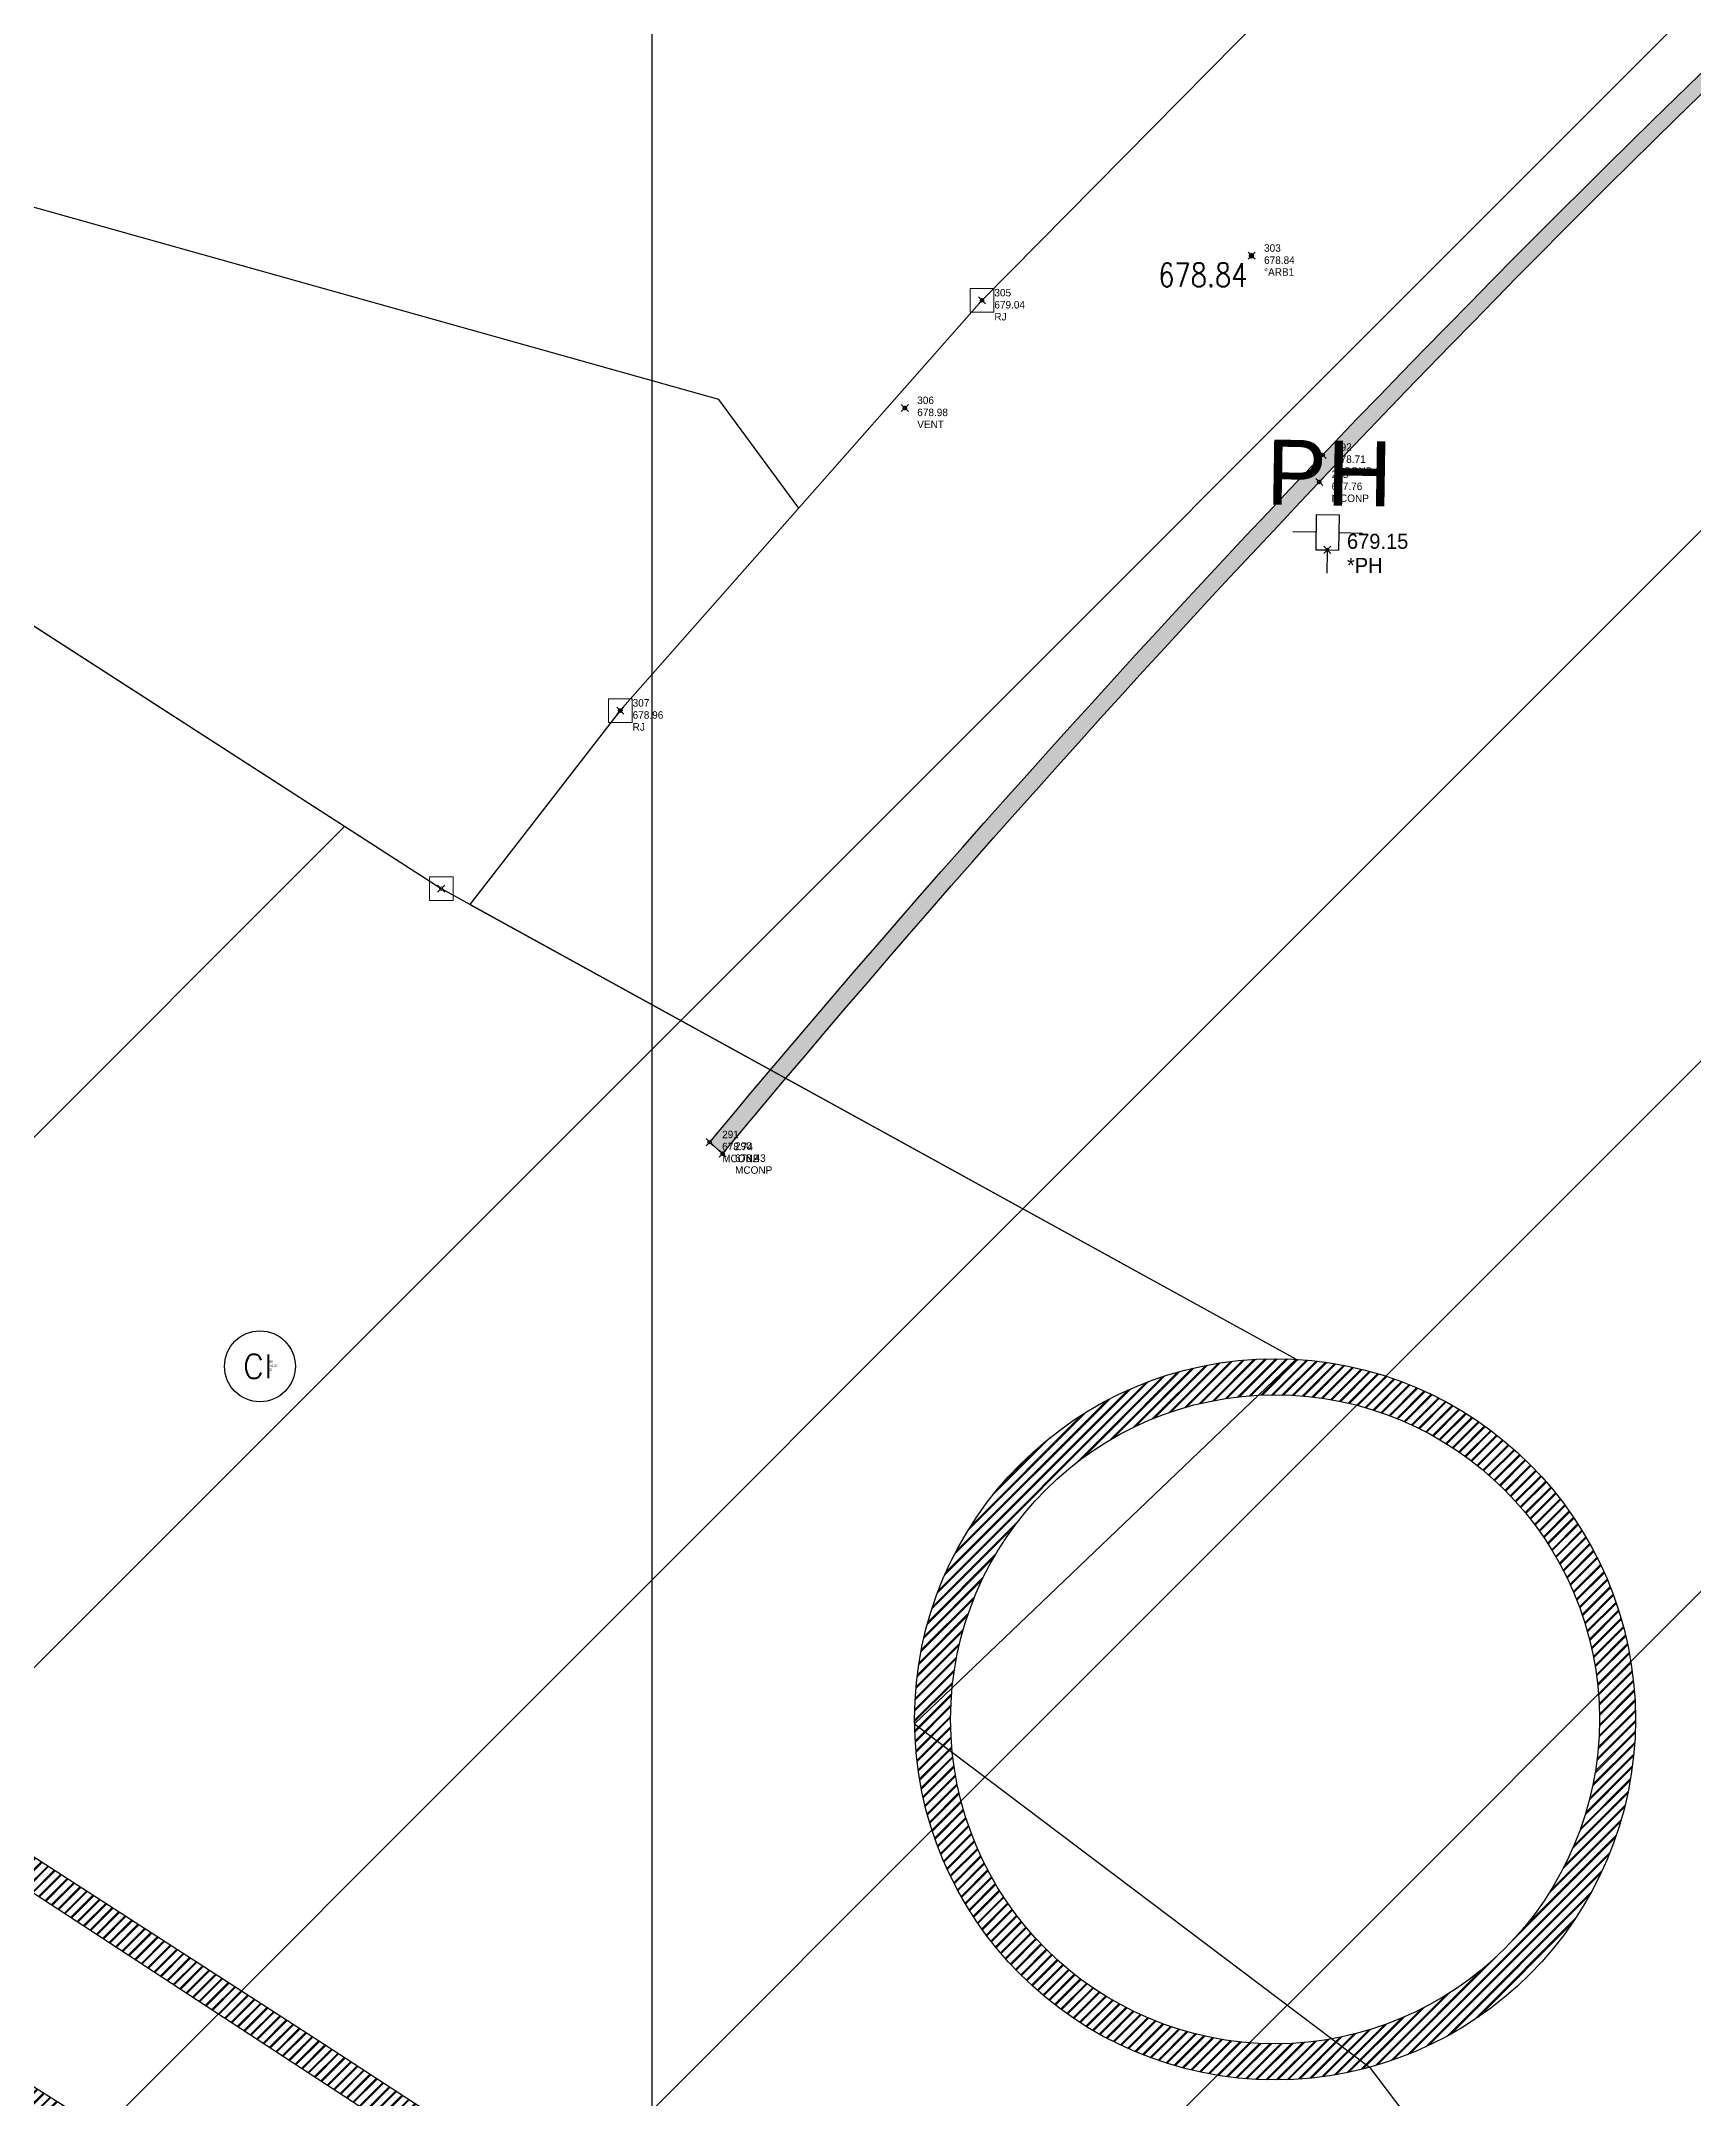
# Model space of a CAD drawing. Extents: x 350769 to 354978, y 6304672 to 6307963.
# Drawn here: x 352594.83 to 352608.82, y 6305535.55 to 6305552.96 of the extents above; entities that cross this region are included whole.
import ezdxf

# ---------------------------------------------------------------- set-up
doc = ezdxf.new("R2010")
doc.units = 0
doc.header["$PDMODE"] = 35
doc.header["$PDSIZE"] = 0.03
for name, pattern in [('4.0 - LO RECABARREN - DESNIVEL NUEVO$0$HIDDEN', [0.375, 0.25, -0.125]), ('CONTINUOS', [0]), ('DASHED', [19.05, 12.7, -6.35])]:
    doc.linetypes.add(name, pattern=pattern)
doc.layers.get('0').update_dxf_attribs({"linetype": 'CONTINUOUS'})
doc.layers.get('Defpoints').update_dxf_attribs({"linetype": 'CONTINUOUS'})
for name, color, linetype in [('0-LEVANTAMIENTO 2013.AGO', 3, 'CONTINUOUS'), ('0-LEVANTAMIENTO 2020.SEP', 252, 'CONTINUOUS'), ('02_Geo ext_Acotamiento', 7, 'CONTINUOUS'), ('1-coordenadas', 8, 'CONTINUOUS'), ('1-MURO', 7, 'CONTINUOUS'), ('1-MURO CONTENCION', 7, 'CONTINUOUS'), ('1-REJA', 252, 'FENCELINE1'), ('2-ACHURADO MURO', 9, 'CONTINUOUS'), ('2-ACHURADO VEREDA', 252, 'CONTINUOUS'), ('C-TINN', 5, 'CONTINUOUS'), ('C-TOPO-MINR', 8, 'CONTINUOUS'), ('COTA-BLOCK', 4, 'CONTINUOUS'), ('V-NODE - 2013', 4, 'CONTINUOUS'), ('V-NODE DIC 2005', 4, 'CONTINUOUS'), ('V-NODE-TEXT', 1, 'CONTINUOUS'), ('V-NODE-TEXT 2013', 2, 'CONTINUOUS'), ('V-NODE-TEXT DIC 2005', 2, 'CONTINUOUS'), ('Z-ARB', 253, 'CONTINUOUS'), ('Z-ARB1', 253, 'CONTINUOUS'), ('Z-CI', 253, 'CONTINUOUS'), ('Z-PH', 253, 'CONTINUOUS')]:
    doc.layers.add(name, color=color, linetype=linetype)
doc.layers.add('0_ASD_TOPOGRAFIA_ELEMENTOS', color=9, linetype='CONTINUOS', lineweight=5, true_color=0xbdbdbd)
doc.styles.add('A', font='arial.ttf', dxfattribs={"height": 2})
doc.styles.add('ROMANS', font='romans.shx', dxfattribs={"width": 0.65})
doc.linetypes.add('FENCELINE1', pattern='A,6.35,-2.54,[133,ltypeshp.shx,S=2.54,R=0,X=-2.54,Y=0],-2.54,25.4', length=36.83)
doc.dimstyles.new('Principal', dxfattribs={"dimscale": 0, "dimtxt": 2, "dimasz": 2, "dimexe": 1, "dimexo": 1, "dimtad": 1, "dimrnd": 0.05, "dimzin": 1, "dimtxsty": 'ROMANS', "dimcen": 2.5, "dimclrt": 2, "dimaunit": 2, "dimadec": 0, "dimazin": 0, "dimtfac": 1, "dimtmove": 0, "dimatfit": 3, "dimfxl": 1, "dimfxlon": 1, "dimarcsym": 0})
pattern_1 = [(45, (0, 0), (-0.04490128060535, 0.04490128060535), [])]
pattern_2 = [(45, (38000, -3000), (-0.04490128060535, 0.04490128060535), [])]

# ---------------------------------------------------------------- blocks, each defined once
blk = doc.blocks.new('COORDENADAS')
at = {"layer": '1-coordenadas'}
blk.add_line((420, -900.625), (420, -0.625), dxfattribs=at)
blk = doc.blocks.new('PH')
at = {"layer": 'Z-PH'}
for p, q in [((-0.098, 0.295), (-0.098, 0)), ((0.098, 0.295), (-0.098, 0.295)), ((0.098, 0), (0.098, 0.295)), ((-0.098, 0.148), (-0.295, 0.148)), ((-0.098, 0), (-0.01, 0)), ((0.01, 0), (0.098, 0)), ((0.098, 0.148), (0.295, 0.148)), ((0, -0.01), (0, -0.197))]:
    blk.add_line(p, q, dxfattribs=at)
blk.add_circle((0, 0), 0.00984, dxfattribs=at)
at = {"layer": 'Z-PH', "style": 'A'}
blk.add_text('PH', height=0.55, dxfattribs=at).set_placement((-0.527, 0.377))
blk = doc.blocks.new('ARB1')
at = {"layer": 'Z-ARB', "linetype": 'Continuous'}
for p, q in [((-1.8, 0.5), (-2, 0.4)), ((-2, 0.4), (-2, 0.4)), ((-2, 0.3), (-1.9, 0.3)), ((-1.8, 0), (-2, 0)), ((-1.9, 0.3), (-1.8, 0.4)), ((-1.8, 0.8), (-1.7, 0.7)), ((-1.8, 0.8), (-1.7, 0.7)), ((-1.7, 0.6), (-1.8, 0.5)), ((-1.8, 0.4), (-1.7, 0.5)), ((-1.6, 0.2), (-1.8, 0)), ((-1.8, 0), (-1.7, 0.1)), ((-1.3, 1.2), (-1.7, 1)), ((-1.7, 0.7), (-1.3, 0.6)), ((-1.7, 0.7), (-1.6, 0.6)), ((-1.6, 0.6), (-1.7, 0.6)), ((-1.7, 0.5), (-1.5, 0.5)), ((-1.7, 0.1), (-1.5, 0.2)), ((-1.4, 1.2), (-1.6, 1.1)), ((-1.4, 0.3), (-1.6, 0.2)), ((-1.5, 0.1), (-1.6, -0.3)), ((-1.5, 0.5), (-1.2, 0.5)), ((-1.4, 0.2), (-1.5, 0.1)), ((-1.5, 0.2), (-1.4, 0.2)), ((-1.4, 0.1), (-1.5, -0.1)), ((-1.2, 1.3), (-1.4, 1.2)), ((-1.3, 0.4), (-1.4, 0.3)), ((-1.2, 0.3), (-1.4, 0.1)), ((-0.8, 1.3), (-1.3, 1.2)), ((-1.3, 0.6), (-1, 0.6)), ((-1, 0.5), (-1.3, 0.4)), ((-1, 1.4), (-1.2, 1.3)), ((-1.2, 0.5), (-1, 0.5)), ((-1, 0.4), (-1.2, 0.3)), ((-0.9, 1.4), (-1, 1.4)), ((-1, 0.6), (-0.8, 0.6)), ((-0.7, 0.5), (-1, 0.4)), ((-0.8, 1.4), (-0.9, 1.4)), ((-0.6, 1.3), (-0.8, 1.4)), ((-0.6, 1.2), (-0.8, 1.3)), ((-0.8, 0.6), (-0.6, 0.5)), ((-0.7, 1.8), (-0.6, 1.7)), ((-0.6, 0.2), (-0.7, 0.5)), ((-0.5, 1.8), (-0.6, 1.8)), ((-0.6, 1.7), (-0.5, 1.6)), ((-0.5, 1.3), (-0.6, 1.3)), ((-0.4, 1.2), (-0.6, 1.2)), ((-0.6, 0.5), (-0.5, 0.4)), ((-0.5, 0.1), (-0.6, 0.2)), ((-0.5, 1.6), (-0.5, 1.8)), ((-0.5, 1.6), (-0.5, 1.5)), ((-0.4, 1.4), (-0.5, 1.6)), ((-0.5, 1.5), (-0.4, 1.4)), ((-0.4, 1.3), (-0.5, 1.3)), ((-0.5, 0.4), (-0.4, 0.4)), ((-0.5, 0), (-0.5, 0.1)), ((-0.4, 0), (-0.5, 0)), ((-0.4, 1.4), (-0.4, 1.3)), ((-0.3, 1.4), (-0.4, 1.4)), ((-0.1, 1.3), (-0.4, 1.2)), ((-0.4, 0.4), (-0.3, 0.4)), ((-0.2, 1.3), (-0.3, 1.4)), ((-0.3, 0.5), (-0.2, 0.7)), ((-0.3, 0.4), (-0.3, 0.5)), ((-0.2, 1.9), (-0.1, 1.8)), ((-0.1, 1.8), (-0.2, 1.9)), ((-0.1, 1.4), (-0.2, 1.3)), ((-0.2, 0.7), (0, 0.8)), ((-0.2, 0.3), (-0.1, 0.5)), ((-0.2, 0.3), (-0.2, 0.3)), ((0, 0.3), (-0.2, 0.3)), ((-0.1, 1.8), (-0.1, 1.7)), ((0, 1.7), (-0.1, 1.8)), ((-0.1, 1.7), (-0.1, 1.6)), ((-0.1, 1.6), (-0.1, 1.4)), ((0, 1.2), (-0.1, 1.3)), ((-0.1, 0.5), (0, 0.7)), ((0, 1.7), (0, 1.7)), ((0.1, 1.7), (0, 1.7)), ((0, 1.4), (0.1, 1.7)), ((0.1, 1.3), (0, 1.4)), ((0, 1), (0, 1.2)), ((0, 0.8), (0, 1)), ((0, 0.7), (0.2, 0.9)), ((0.1, 0.2), (0, 0.3)), ((0.3, 1.7), (0.1, 1.7)), ((0.1, 1.7), (0.3, 1.7)), ((0.1, 1.2), (0.1, 1.3)), ((0.2, 1), (0.1, 1.2)), ((0.3, 0.2), (0.1, 0.2)), ((0.2, 0.9), (0.2, 1)), ((0.5, 1.8), (0.3, 1.7)), ((0.3, 1.7), (0.6, 1.8)), ((0.5, 0.6), (0.3, 0.3)), ((0.3, 0.3), (0.3, 0.2)), ((0.4, 0.1), (0.5, 0.3)), ((0.4, 0), (0.4, 0.1)), ((0.6, 0.8), (0.5, 0.6)), ((0.5, 0.3), (0.6, 0.3)), ((0.7, 1), (0.6, 0.8)), ((0.6, 0.6), (0.8, 0.7)), ((0.6, 0.4), (0.6, 0.6)), ((0.7, 0.4), (0.6, 0.4)), ((0.6, 0.3), (0.9, 0.2)), ((0.8, 1.1), (0.7, 1)), ((0.7, 0.8), (0.8, 0.9)), ((1, 0.8), (0.7, 0.8)), ((1, 0.3), (0.7, 0.4)), ((1, 1.4), (0.8, 1.1)), ((0.8, 0.9), (0.9, 1.1)), ((0.8, 0.7), (0.9, 0.7)), ((0.9, 1.6), (1, 1.4)), ((0.9, 1.2), (1, 1.3)), ((0.9, 1.1), (0.9, 1.2)), ((0.9, 0.7), (1.1, 0.7)), ((0.9, 0.2), (1.1, 0.1)), ((1, 1.4), (1, 1.6)), ((1, 1.3), (1, 1.4)), ((1.1, 0.8), (1, 0.8)), ((1.1, 0.4), (1, 0.3)), ((1, 0.2), (1.1, 0.3)), ((1.1, 0.1), (1, 0.2)), ((1.3, 0.9), (1.1, 0.8)), ((1.1, 0.7), (1.2, 0.8)), ((1.3, 0.4), (1.1, 0.4)), ((1.1, 0.3), (1.3, 0.4)), ((1.2, 0), (1.1, 0.1)), ((1.1, 0.1), (1.2, -0.2)), ((1.2, 0.8), (1.4, 1)), ((1.2, 0), (1.2, 0)), ((1.3, 0), (1.2, 0)), ((1.3, 1.1), (1.3, 0.9)), ((1.5, 1.1), (1.3, 1.1)), ((1.4, 0.5), (1.3, 0.4)), ((1.3, 0.4), (1.4, 0.4)), ((1.4, 0.1), (1.3, 0)), ((1.4, 1), (1.5, 1)), ((1.5, 0.7), (1.4, 0.6)), ((1.4, 0.6), (1.4, 0.5)), ((1.4, 0.4), (1.5, 0.6)), ((1.6, 0.1), (1.4, 0.1)), ((1.4, 0), (1.6, 0)), ((1.5, 0.6), (1.6, 0.9)), ((1.6, 0.9), (1.5, 0.7)), ((1.7, 0.1), (1.6, 0.1)), ((1.6, 0), (1.7, 0)), ((1.8, 0), (1.7, 0.1)), ((1.7, 0), (1.8, 0)), ((-2, -0.1), (-1.8, 0)), ((-1.8, -0.5), (-1.9, -0.7)), ((-1.8, -0.6), (-1.9, -0.7)), ((-1.7, -0.7), (-1.9, -0.8)), ((-1.9, -0.8), (-1.8, -0.7)), ((-1.8, 0), (-1.8, 0)), ((-1.6, -0.3), (-1.8, -0.5)), ((-1.7, -0.4), (-1.8, -0.6)), ((-1.8, -0.7), (-1.5, -0.7)), ((-1.5, -0.1), (-1.7, -0.4)), ((-1.6, -0.7), (-1.7, -0.7)), ((-1.4, -0.8), (-1.6, -0.7)), ((-1.5, -0.7), (-1.2, -0.7)), ((-1.5, -1.4), (-1.4, -1.2)), ((-1.3, -1.3), (-1.5, -1.4)), ((-1.3, -0.8), (-1.4, -0.8)), ((-1.4, -1.2), (-1.3, -1)), ((-1.1, -0.7), (-1.3, -0.8)), ((-1.3, -1), (-1.2, -0.8)), ((-1.2, -1), (-1.3, -1.3)), ((-1.2, -0.7), (-0.9, -0.5)), ((-1.2, -0.8), (-1.1, -0.7)), ((-1.1, -0.8), (-1.2, -1)), ((-1.2, -1.6), (-1.1, -1.5)), ((-0.9, -1.5), (-1.2, -1.6)), ((-1, -0.7), (-1.1, -0.8)), ((-1.1, -1.5), (-0.9, -1.4)), ((-0.8, -0.5), (-1, -0.7)), ((-1, -1.7), (-0.9, -1.6)), ((-0.7, -1.6), (-1, -1.7)), ((-0.9, -0.5), (-0.7, -0.3)), ((-0.9, -1.4), (-0.8, -1.2)), ((-0.8, -1.2), (-0.9, -1.5)), ((-0.9, -1.6), (-0.7, -1.5)), ((-0.6, -0.4), (-0.8, -0.5)), ((-0.8, -0.8), (-0.6, -0.6)), ((-0.8, -1.1), (-0.8, -0.8)), ((-0.7, -1), (-0.8, -1.2)), ((-0.8, -1.2), (-0.8, -1.1)), ((-0.7, -0.3), (-0.3, -0.2)), ((-0.6, -0.8), (-0.7, -1)), ((-0.7, -1.5), (-0.6, -1.5)), ((-0.6, -1.5), (-0.7, -1.6)), ((-0.4, -0.4), (-0.6, -0.4)), ((-0.6, -0.6), (-0.5, -0.5)), ((-0.4, -0.6), (-0.6, -0.8)), ((-0.6, -1.5), (-0.5, -1.4)), ((-0.4, -1.4), (-0.6, -1.5)), ((-0.5, -0.4), (-0.4, -0.4)), ((-0.5, -0.5), (-0.5, -0.4)), ((-0.5, -0.8), (-0.4, -0.6)), ((-0.5, -1.1), (-0.5, -0.8)), ((-0.4, -1.2), (-0.5, -1.1)), ((-0.5, -1.4), (-0.4, -1.2)), ((-0.3, -0.1), (-0.4, 0)), ((-0.3, -0.4), (-0.4, -0.7)), ((-0.4, -0.7), (-0.4, -1)), ((-0.4, -1), (-0.3, -1.3)), ((-0.4, -1.3), (-0.4, -1.4)), ((-0.3, -1.5), (-0.4, -1.3)), ((-0.3, -0.2), (-0.3, -0.1)), ((-0.1, -0.2), (-0.3, -0.4)), ((-0.3, -1.3), (-0.1, -1.6)), ((-0.2, -1.5), (-0.3, -1.5)), ((-0.1, -1.6), (-0.2, -1.5)), ((0.1, -0.2), (-0.1, -0.2)), ((-0.1, -1.7), (-0.1, -1.6)), ((-0.1, -1.6), (-0.1, -1.8)), ((0.2, -1.8), (-0.1, -1.6)), ((-0.1, -1.6), (0.2, -1.7)), ((-0.1, -1.8), (-0.1, -1.7)), ((-0.1, -1.8), (0, -2)), ((0, -2), (-0.1, -1.8)), ((0.1, -0.4), (0.1, -0.2)), ((0.4, -0.7), (0.1, -0.4)), ((0.2, -1.7), (0.4, -1.9)), ((0.4, -1.9), (0.2, -1.8)), ((0.4, -0.2), (0.4, 0)), ((0.4, -0.4), (0.4, -0.2)), ((0.5, -0.5), (0.4, -0.4)), ((0.5, -1), (0.4, -0.7)), ((0.4, -1.5), (0.5, -1.2)), ((0.4, -1.7), (0.4, -1.5)), ((0.5, -1.9), (0.4, -1.7)), ((0.6, -0.6), (0.5, -0.5)), ((0.6, -0.9), (0.5, -1)), ((0.5, -1), (0.5, -1.3)), ((0.5, -1.2), (0.5, -1)), ((0.5, -1.3), (0.5, -1.5)), ((0.5, -1.5), (0.5, -1.6)), ((0.6, -1.6), (0.5, -1.5)), ((0.5, -1.5), (0.6, -1.6)), ((0.5, -1.6), (0.5, -1.7)), ((0.5, -1.7), (0.5, -1.8)), ((0.8, -0.6), (0.6, -0.6)), ((0.6, -0.7), (0.6, -0.9)), ((0.8, -0.9), (0.6, -0.7)), ((0.7, -1.6), (0.6, -1.6)), ((0.6, -1.6), (0.7, -1.6)), ((0.8, -1.7), (0.7, -1.6)), ((0.7, -1.6), (0.8, -1.7)), ((1.2, -0.6), (0.8, -0.6)), ((0.8, -0.7), (0.8, -0.9)), ((0.9, -0.7), (0.8, -0.7)), ((0.9, -1.2), (0.8, -0.9)), ((0.8, -0.9), (1, -1.2)), ((1.1, -0.7), (0.9, -0.7)), ((1, -1.2), (0.9, -1.2)), ((1.5, -0.6), (1, -0.7)), ((1, -0.7), (1.2, -0.7)), ((1.3, -1.4), (1, -1.2)), ((1, -1.2), (1.3, -1.3)), ((1.3, -0.9), (1.1, -0.7)), ((1.2, -0.2), (1.3, -0.2)), ((1.3, -0.6), (1.2, -0.6)), ((1.2, -0.7), (1.5, -1)), ((1.3, -0.1), (1.4, 0)), ((1.4, -0.2), (1.3, -0.1)), ((1.3, -0.2), (1.7, -0.4)), ((1.5, -0.6), (1.3, -0.6)), ((1.4, -1), (1.3, -0.9)), ((1.6, -0.3), (1.4, -0.2)), ((1.5, -1), (1.4, -1)), ((1.8, -0.5), (1.5, -0.6)), ((1.7, -0.6), (1.5, -0.6)), ((1.5, -1), (1.6, -1)), ((1.7, -0.4), (1.6, -0.3)), ((1.8, -0.4), (1.7, -0.4)), ((1.7, -0.4), (1.8, -0.4))]:
    blk.add_line(p, q, dxfattribs=at)
at = {"layer": 'Z-ARB'}
blk.add_circle((0, 0), 0.122, dxfattribs=at)
blk = doc.blocks.new('*U171', base_point=(352602.139, 6305549.857))
at = {"layer": 'V-NODE - 2013', "lineweight": -2}
blk.add_point((352602.139, 6305549.857), dxfattribs=at)
at = {"layer": 'V-NODE-TEXT 2013', "linetype": 'ByBlock', "char_height": 0.0635}
for s, insert, attachment_point in [('306', (352602.244, 6305549.89), 7), ('678.98', (352602.244, 6305549.852), 1), ('VENT', (352602.244, 6305549.751), 1)]:
    blk.add_mtext(s, dxfattribs=dict(at, insert=insert, attachment_point=attachment_point))
blk = doc.blocks.new('*U277', base_point=(352602.792, 6305550.768))
at = {"layer": 'V-NODE - 2013', "lineweight": -2}
blk.add_point((352602.792, 6305550.768), dxfattribs=at)
at = {"layer": 'V-NODE-TEXT 2013', "linetype": 'ByBlock', "char_height": 0.0635}
for s, insert, attachment_point in [('305', (352602.897, 6305550.801), 7), ('679.04', (352602.897, 6305550.763), 1), ('RJ', (352602.897, 6305550.662), 1)]:
    blk.add_mtext(s, dxfattribs=dict(at, insert=insert, attachment_point=attachment_point))
blk = doc.blocks.new('*U278', base_point=(352599.729, 6305547.296))
at = {"layer": 'V-NODE - 2013', "lineweight": -2}
blk.add_point((352599.729, 6305547.296), dxfattribs=at)
at = {"layer": 'V-NODE-TEXT 2013', "linetype": 'ByBlock', "char_height": 0.0635}
for s, insert, attachment_point in [('307', (352599.834, 6305547.329), 7), ('678.96', (352599.834, 6305547.291), 1), ('RJ', (352599.834, 6305547.19), 1)]:
    blk.add_mtext(s, dxfattribs=dict(at, insert=insert, attachment_point=attachment_point))
blk = doc.blocks.new('*U354', base_point=(352600.596, 6305543.545))
at = {"layer": 'V-NODE - 2013', "lineweight": -2}
blk.add_point((352600.596, 6305543.545), dxfattribs=at)
at = {"layer": 'V-NODE-TEXT 2013', "linetype": 'ByBlock', "char_height": 0.0635}
for s, insert, attachment_point in [('290', (352600.701, 6305543.578), 7), ('678.43', (352600.701, 6305543.54), 1), ('MCONP', (352600.701, 6305543.439), 1)]:
    blk.add_mtext(s, dxfattribs=dict(at, insert=insert, attachment_point=attachment_point))
blk = doc.blocks.new('*U355', base_point=(352605.648, 6305549.231))
at = {"layer": 'V-NODE - 2013', "lineweight": -2}
blk.add_point((352605.648, 6305549.231), dxfattribs=at)
at = {"layer": 'V-NODE-TEXT 2013', "linetype": 'ByBlock', "char_height": 0.0635}
for s, insert, attachment_point in [('293', (352605.753, 6305549.264), 7), ('677.76', (352605.753, 6305549.226), 1), ('MCONP', (352605.753, 6305549.125), 1)]:
    blk.add_mtext(s, dxfattribs=dict(at, insert=insert, attachment_point=attachment_point))
blk = doc.blocks.new('*U358', base_point=(352600.487, 6305543.643))
at = {"layer": 'V-NODE - 2013', "lineweight": -2}
blk.add_point((352600.487, 6305543.643), dxfattribs=at)
at = {"layer": 'V-NODE-TEXT 2013', "linetype": 'ByBlock', "char_height": 0.0635}
for s, insert, attachment_point in [('291', (352600.592, 6305543.676), 7), ('678.74', (352600.592, 6305543.638), 1), ('MCONB', (352600.592, 6305543.537), 1)]:
    blk.add_mtext(s, dxfattribs=dict(at, insert=insert, attachment_point=attachment_point))
blk = doc.blocks.new('*U359', base_point=(352605.677, 6305549.461))
at = {"layer": 'V-NODE - 2013', "lineweight": -2}
blk.add_point((352605.677, 6305549.461), dxfattribs=at)
at = {"layer": 'V-NODE-TEXT 2013', "linetype": 'ByBlock', "char_height": 0.0635}
for s, insert, attachment_point in [('292', (352605.782, 6305549.494), 7), ('678.71', (352605.782, 6305549.456), 1), ('MCONB', (352605.782, 6305549.355), 1)]:
    blk.add_mtext(s, dxfattribs=dict(at, insert=insert, attachment_point=attachment_point))
blk = doc.blocks.new('*U450', base_point=(352605.076, 6305551.146))
at = {"layer": 'V-NODE - 2013', "lineweight": -2}
blk.add_point((352605.076, 6305551.146), dxfattribs=at)
at = {"layer": 'V-NODE-TEXT 2013', "linetype": 'ByBlock', "char_height": 0.0635}
for s, insert, attachment_point in [('303', (352605.181, 6305551.179), 7), ('678.84', (352605.181, 6305551.141), 1), ('°ARB1', (352605.181, 6305551.04), 1)]:
    blk.add_mtext(s, dxfattribs=dict(at, insert=insert, attachment_point=attachment_point))
blk = doc.blocks.new('CI')
at = {"layer": 'Z-CI'}
blk.add_circle((0, 0), 1.2, dxfattribs=at)
at = {"layer": 'Z-CI', "style": 'ROMANS'}
blk.add_text('CI', height=0.8, rotation=360, dxfattribs=at).set_placement((-0.579, -0.402))
blk = doc.blocks.new('*U801', base_point=(352596.678, 6305541.746))
at = {"layer": 'Z-CI', "linetype": 'ByBlock', "lineweight": -2, "xscale": 0.25, "yscale": 0.25, "zscale": 0.25}
blk.add_blockref('CI', (352596.678, 6305541.746), dxfattribs=at)
at = {"layer": 'V-NODE-TEXT', "linetype": 'ByBlock', "char_height": 0.02}
for s, insert, attachment_point in [('306', (352596.743, 6305541.786), 4), ('678.27', (352596.743, 6305541.761), 1), ('°CI', (352596.743, 6305541.716), 4)]:
    blk.add_mtext(s, dxfattribs=dict(at, insert=insert, attachment_point=attachment_point))
blk = doc.blocks.new('*D1236')
at = {"layer": '02_Geo ext_Acotamiento', "color": 0, "lineweight": -2, "transparency": 16777216}
blk.add_line((352474.045, 6305972.496), (352473.119, 6305978.179), dxfattribs=at)
at = {"layer": '02_Geo ext_Acotamiento', "color": 0, "transparency": 16777216}
blk.add_solid([(352473.283, 6305978.206), (352472.954, 6305978.153), (352472.958, 6305979.166)], dxfattribs=at)
at = {"layer": 'Defpoints', "color": 0, "transparency": 16777216}
for p in [(352472.958, 6305979.166), (352596.042, 6305224.025)]:
    blk.add_point(p, dxfattribs=at)
at = {"layer": '02_Geo ext_Acotamiento', "color": 2, "transparency": 16777216, "insert": (352474.582, 6305974.845), "char_height": 1, "attachment_point": 5, "rotation": 279.2575, "style": 'ROMANS'}
blk.add_mtext('R765,10', dxfattribs=at)
blk = doc.blocks.new('*U1327')
at = {"color": 0, "linetype": 'ByBlock', "lineweight": -2, "transparency": 16777216}
blk.add_point((0, 0), dxfattribs=at)
blk = doc.blocks.new('*U1462', base_point=(352605.776, 6305548.589))
at = {"layer": 'V-NODE-TEXT DIC 2005', "linetype": 'ByBlock', "char_height": 0.127}
for s, insert, attachment_point in [('679.15', (352605.943, 6305548.66), 4), ('*PH', (352605.943, 6305548.521), 1)]:
    blk.add_mtext(s, dxfattribs=dict(at, insert=insert, attachment_point=attachment_point))
blk = doc.blocks.new('*U1463', base_point=(352605.776, 6305548.589))
at = {"layer": 'V-NODE-TEXT DIC 2005', "color": 2, "lineweight": -2}
blk.add_blockref('*U1462', (352605.776, 6305548.589), dxfattribs=at)
blk = doc.blocks.new('*U4410', base_point=(352602.139, 6305549.857))
at = {"layer": 'V-NODE - 2013', "lineweight": -2}
blk.add_point((352602.139, 6305549.857), dxfattribs=at)
at = {"layer": 'V-NODE-TEXT 2013', "linetype": 'ByBlock', "char_height": 0.0635}
for s, insert, attachment_point in [('306', (352602.244, 6305549.89), 7), ('678.98', (352602.244, 6305549.852), 1), ('VENT', (352602.244, 6305549.751), 1)]:
    blk.add_mtext(s, dxfattribs=dict(at, insert=insert, attachment_point=attachment_point))
blk = doc.blocks.new('*U4523', base_point=(352602.792, 6305550.768))
at = {"layer": 'V-NODE - 2013', "lineweight": -2}
blk.add_point((352602.792, 6305550.768), dxfattribs=at)
at = {"layer": 'V-NODE-TEXT 2013', "linetype": 'ByBlock', "char_height": 0.0635}
for s, insert, attachment_point in [('305', (352602.897, 6305550.801), 7), ('679.04', (352602.897, 6305550.763), 1), ('RJ', (352602.897, 6305550.662), 1)]:
    blk.add_mtext(s, dxfattribs=dict(at, insert=insert, attachment_point=attachment_point))
blk = doc.blocks.new('*U4524', base_point=(352599.729, 6305547.296))
at = {"layer": 'V-NODE - 2013', "lineweight": -2}
blk.add_point((352599.729, 6305547.296), dxfattribs=at)
at = {"layer": 'V-NODE-TEXT 2013', "linetype": 'ByBlock', "char_height": 0.0635}
for s, insert, attachment_point in [('307', (352599.834, 6305547.329), 7), ('678.96', (352599.834, 6305547.291), 1), ('RJ', (352599.834, 6305547.19), 1)]:
    blk.add_mtext(s, dxfattribs=dict(at, insert=insert, attachment_point=attachment_point))
blk = doc.blocks.new('*U4600', base_point=(352600.596, 6305543.545))
at = {"layer": 'V-NODE - 2013', "lineweight": -2}
blk.add_point((352600.596, 6305543.545), dxfattribs=at)
at = {"layer": 'V-NODE-TEXT 2013', "linetype": 'ByBlock', "char_height": 0.0635}
for s, insert, attachment_point in [('290', (352600.701, 6305543.578), 7), ('678.43', (352600.701, 6305543.54), 1), ('MCONP', (352600.701, 6305543.439), 1)]:
    blk.add_mtext(s, dxfattribs=dict(at, insert=insert, attachment_point=attachment_point))
blk = doc.blocks.new('*U4601', base_point=(352605.648, 6305549.231))
at = {"layer": 'V-NODE - 2013', "lineweight": -2}
blk.add_point((352605.648, 6305549.231), dxfattribs=at)
at = {"layer": 'V-NODE-TEXT 2013', "linetype": 'ByBlock', "char_height": 0.0635}
for s, insert, attachment_point in [('293', (352605.753, 6305549.264), 7), ('677.76', (352605.753, 6305549.226), 1), ('MCONP', (352605.753, 6305549.125), 1)]:
    blk.add_mtext(s, dxfattribs=dict(at, insert=insert, attachment_point=attachment_point))
blk = doc.blocks.new('*U4604', base_point=(352600.487, 6305543.643))
at = {"layer": 'V-NODE - 2013', "lineweight": -2}
blk.add_point((352600.487, 6305543.643), dxfattribs=at)
at = {"layer": 'V-NODE-TEXT 2013', "linetype": 'ByBlock', "char_height": 0.0635}
for s, insert, attachment_point in [('291', (352600.592, 6305543.676), 7), ('678.74', (352600.592, 6305543.638), 1), ('MCONB', (352600.592, 6305543.537), 1)]:
    blk.add_mtext(s, dxfattribs=dict(at, insert=insert, attachment_point=attachment_point))
blk = doc.blocks.new('*U4605', base_point=(352605.677, 6305549.461))
at = {"layer": 'V-NODE - 2013', "lineweight": -2}
blk.add_point((352605.677, 6305549.461), dxfattribs=at)
at = {"layer": 'V-NODE-TEXT 2013', "linetype": 'ByBlock', "char_height": 0.0635}
for s, insert, attachment_point in [('292', (352605.782, 6305549.494), 7), ('678.71', (352605.782, 6305549.456), 1), ('MCONB', (352605.782, 6305549.355), 1)]:
    blk.add_mtext(s, dxfattribs=dict(at, insert=insert, attachment_point=attachment_point))
blk = doc.blocks.new('*U4708', base_point=(352605.076, 6305551.146))
at = {"layer": 'V-NODE - 2013', "lineweight": -2}
blk.add_point((352605.076, 6305551.146), dxfattribs=at)
at = {"layer": 'V-NODE-TEXT 2013', "linetype": 'ByBlock', "char_height": 0.0635}
for s, insert, attachment_point in [('303', (352605.181, 6305551.179), 7), ('678.84', (352605.181, 6305551.141), 1), ('°ARB1', (352605.181, 6305551.04), 1)]:
    blk.add_mtext(s, dxfattribs=dict(at, insert=insert, attachment_point=attachment_point))
blk = doc.blocks.new('*U5080', base_point=(352596.678, 6305541.746))
at = {"layer": 'Z-CI', "linetype": 'ByBlock', "lineweight": -2, "xscale": 0.25, "yscale": 0.25, "zscale": 0.25}
blk.add_blockref('CI', (352596.678, 6305541.746), dxfattribs=at)
at = {"layer": 'V-NODE-TEXT', "linetype": 'ByBlock', "char_height": 0.02}
for s, insert, attachment_point in [('306', (352596.743, 6305541.786), 4), ('678.27', (352596.743, 6305541.761), 1), ('°CI', (352596.743, 6305541.716), 4)]:
    blk.add_mtext(s, dxfattribs=dict(at, insert=insert, attachment_point=attachment_point))
blk = doc.blocks.new('TOPOGRAFIA')
at = {"layer": '1-MURO CONTENCION', "lineweight": 0, "true_color": 0xbdbdbd}
h = blk.add_hatch(color=9, dxfattribs=at)
h.dxf.hatch_style = 1
h.paths.add_polyline_path([(390612.683, 6302556.214, 0.037705), (390600.487, 6302543.643), (390600.596, 6302543.545, -0.036334), (390612.622, 6302556.017, -0.027034), (390617.56, 6302559.985), (390617.673, 6302560.319, 0.018386)])
at = {"layer": '2-ACHURADO MURO', "lineweight": 0, "true_color": 0xbdbdbd}
h = blk.add_hatch(dxfattribs=at)
h.set_pattern_fill('ANSI31', color=9, scale=0.02)
h.set_pattern_definition(pattern_2)
h.paths.add_polyline_path([(390597.223, 6302536.005), (390586.695, 6302542.797), (390589.334, 6302546.839), (390589.169, 6302546.983), (390586.404, 6302542.747), (390599.296, 6302534.32), (390606.856, 6302529.485), (390608.792, 6302532.234), (390608.625, 6302532.351), (390606.805, 6302529.761)])
h = blk.add_hatch(dxfattribs=at)
h.set_pattern_fill('ANSI31', color=9, scale=0.02)
h.set_pattern_definition(pattern_2)
h.paths.add_polyline_path([(390602.222, 6302538.758, 1), (390608.326, 6302538.758, 1)])
h.paths.add_polyline_path([(390608.021, 6302538.758, -1), (390602.527, 6302538.758, -1)], flags=16)
h = blk.add_hatch(dxfattribs=at)
h.set_pattern_fill('ANSI31', color=9, scale=0.02)
h.set_pattern_definition(pattern_2)
h.paths.add_polyline_path([(390589.684, 6302538.853), (390589.551, 6302538.642), (390597.326, 6302533.735), (390599.299, 6302532.438), (390605.474, 6302528.645), (390606.024, 6302528.293), (390606.159, 6302528.504), (390605.607, 6302528.857), (390599.433, 6302532.649), (390597.461, 6302533.945)])
at = {"layer": '1-coordenadas', "color": 9, "linetype": '4.0 - LO RECABARREN - DESNIVEL NUEVO$0$HIDDEN', "lineweight": 0, "ltscale": 50, "true_color": 0xbdbdbd}
blk.add_line((390600, 6302300), (390600, 6303200), dxfattribs=at)
at = {"layer": '1-MURO', "color": 9, "lineweight": 0, "true_color": 0xbdbdbd, "flags": 128}
for points in [[(390606.856, 6302529.485), (390599.296, 6302534.32), (390586.404, 6302542.747), (390589.169, 6302546.983)], [(390606.805, 6302529.761), (390597.223, 6302536.005), (390586.695, 6302542.797), (390589.334, 6302546.839)], [(390589.684, 6302538.853), (390597.461, 6302533.945), (390599.433, 6302532.649), (390605.607, 6302528.857), (390606.159, 6302528.504)]]:
    blk.add_lwpolyline(points, dxfattribs=at)
for points in [[(390606.819, 6302529.601), (390607.699, 6302530.923, -0.038714), (390615.411, 6302540.505, -0.02051), (390621.258, 6302546.188, -18.076858)], [(390606.99, 6302529.475), (390607.87, 6302530.797, -0.038714), (390615.582, 6302540.379, -0.02051), (390621.429, 6302546.062, -18.076858)]]:
    blk.add_lwpolyline(points, format="xyb", dxfattribs=at)
at = {"layer": '1-MURO', "color": 9, "lineweight": 0, "true_color": 0xbdbdbd}
for radius in [3.052, 2.747]:
    blk.add_circle((390605.274, 6302538.758), radius, dxfattribs=at)
at = {"layer": '1-MURO CONTENCION', "color": 9, "lineweight": 0, "true_color": 0xbdbdbd}
blk.add_line((390600.487, 6302543.643), (390600.596, 6302543.545), dxfattribs=at)
at = {"layer": '1-MURO CONTENCION', "color": 9, "lineweight": 0, "true_color": 0xbdbdbd, "flags": 128}
for points in [[(390600.487, 6302543.643, -0.037705), (390612.683, 6302556.214, -0.018386), (390617.673, 6302560.319, -0.951937)], [(390600.596, 6302543.545, -0.036334), (390612.622, 6302556.017, -0.027034), (390617.56, 6302559.985, -0.984243)]]:
    blk.add_lwpolyline(points, format="xyb", dxfattribs=at)
at = {"layer": '1-REJA', "color": 9, "lineweight": 0, "true_color": 0xbdbdbd, "flags": 128}
blk.add_lwpolyline([(390457.825, 6302402.635), (390454.252, 6302411.685), (390450.931, 6302420.069), (390447.151, 6302429.404), (390442.008, 6302442.347), (390436.835, 6302455.304), (390430.757, 6302470.685), (390440.792, 6302475.07), (390451.682, 6302479.894), (390465.771, 6302486.18), (390480.216, 6302492.535), (390496.407, 6302499.712), (390513.657, 6302507.299), (390529.161, 6302514.161), (390541.959, 6302519.8), (390561.927, 6302528.675), (390571.449, 6302540.268), (390583.647, 6302555.178), (390598.213, 6302545.789)], dxfattribs=at)
at = {"layer": 'C-TINN', "color": 9, "linetype": 'Continuous', "lineweight": 0, "true_color": 0xbdbdbd}
for points, elevation in [([(390602.692, 6302550.668), (390602.692, 6302550.868), (390602.892, 6302550.868), (390602.892, 6302550.668), (390602.692, 6302550.668)], 679.042), ([(390599.629, 6302547.196), (390599.629, 6302547.396), (390599.829, 6302547.396), (390599.829, 6302547.196), (390599.629, 6302547.196)], 678.959), ([(390598.113, 6302545.689), (390598.113, 6302545.889), (390598.313, 6302545.889), (390598.313, 6302545.689), (390598.113, 6302545.689)], 678.932)]:
    blk.add_lwpolyline(points, dxfattribs=dict(at, elevation=elevation))
for p in [(390602.792, 6302550.768, 679.042), (390599.729, 6302547.296, 678.959), (390598.213, 6302545.789, 678.932)]:
    blk.add_point(p, dxfattribs=at)
at = {"layer": 'C-TOPO-MINR', "color": 9, "linetype": 'Continuous', "lineweight": -3, "true_color": 0xbdbdbd, "elevation": 679}
blk.add_lwpolyline([(390601.242, 6302549.011), (390600.565, 6302549.929), (390594.647, 6302551.589)], dxfattribs=at)
at = {"color": 9, "lineweight": 0, "true_color": 0xbdbdbd}
for name, p in [('*U4708', (390605.076, 6302551.146)), ('*U4523', (390602.792, 6302550.768)), ('*U4410', (390602.139, 6302549.857)), ('*U4605', (390605.677, 6302549.461)), ('*U4601', (390605.648, 6302549.231)), ('*U4524', (390599.729, 6302547.296)), ('*U4604', (390600.487, 6302543.643)), ('*U4600', (390600.596, 6302543.545))]:
    blk.add_blockref(name, p, dxfattribs=at)
at = {"layer": 'V-NODE DIC 2005', "color": 9, "lineweight": 0, "true_color": 0xbdbdbd, "rotation": 359.9963883938062}
blk.add_blockref('*U1327', (390605.716, 6302548.657), dxfattribs=at)
at = {"layer": 'V-NODE-TEXT DIC 2005', "color": 9, "lineweight": 0, "true_color": 0xbdbdbd, "rotation": 359.9963883938062}
blk.add_blockref('*U1463', (390605.716, 6302548.657), dxfattribs=at)
at = {"layer": 'Z-ARB1', "color": 9, "lineweight": 0, "true_color": 0xbdbdbd, "xscale": 0.01, "yscale": 0.01, "zscale": 0.01}
blk.add_blockref('ARB1', (390605.076, 6302551.146), dxfattribs=at)
at = {"layer": 'Z-CI', "color": 9, "lineweight": 0, "true_color": 0xbdbdbd}
blk.add_blockref('*U5080', (390596.678, 6302541.746), dxfattribs=at)
at = {"layer": 'Z-PH', "color": 9, "lineweight": 0, "true_color": 0xbdbdbd, "rotation": 359.090101839884}
blk.add_blockref('PH', (390605.716, 6302548.656), dxfattribs=at)
at = {"layer": 'COTA-BLOCK', "color": 9, "lineweight": 0, "true_color": 0xbdbdbd, "style": 'ROMANS', "width": 0.8}
blk.add_text(' 678.84', height=0.2, dxfattribs=at).set_placement((390604.176, 6302550.884))

msp = doc.modelspace()

# ---------------------------------------------------------------- hatches: boundary and pattern name
at = {"layer": '0-LEVANTAMIENTO 2013.AGO'}
h = msp.add_hatch(dxfattribs=at)
h.set_pattern_fill('ANSI31', color=256)
h.paths.add_polyline_path([(352622.023, 6305535.286), (352626.046, 6305538.804), (352626.963, 6305539.914), (352634.03, 6305545.527), (352630.358, 6305549.965), (352628.354, 6305549.499), (352622.268, 6305545.008), (352610.913, 6305558.609), (352607.838, 6305555.875), (352602.792, 6305550.768), (352599.729, 6305547.296), (352598.456, 6305545.655), (352605.453, 6305541.805), (352602.222, 6305538.721), (352608.766, 6305533.78), (352608.857, 6305528.43), (352613.996, 6305524.907), (352616.371, 6305528.901)])
at = {"layer": '0-LEVANTAMIENTO 2020.SEP'}
h = msp.add_hatch(dxfattribs=at)
h.set_pattern_fill('ANSI31', color=252)
h.paths.add_polyline_path([(352458.213, 6305401.216), (352452.503, 6305398.982), (352452.816, 6305399.28), (352452.609, 6305399.636), (352451.638, 6305400.227), (352457.678, 6305402.577), (352457.689, 6305402.79), (352457.683, 6305402.996), (352454.252, 6305411.685), (352450.931, 6305420.069), (352447.151, 6305429.404), (352442.008, 6305442.347), (352436.835, 6305455.304), (352430.757, 6305470.685), (352440.792, 6305475.07), (352451.682, 6305479.894), (352465.771, 6305486.18), (352480.216, 6305492.535), (352496.407, 6305499.712), (352513.657, 6305507.299), (352529.161, 6305514.161), (352541.959, 6305519.8), (352561.927, 6305528.675), (352571.449, 6305540.268), (352583.647, 6305555.178), (352598.213, 6305545.789), (352605.453, 6305541.805), (352602.222, 6305538.721), (352606.073, 6305535.813), (352608.645, 6305532.42), (352608.792, 6305532.234), (352608.857, 6305528.43), (352613.727, 6305525.092), (352613.927, 6305524.926), (352609.716, 6305517.616), (352604.317, 6305502.974), (352607.353, 6305483.644), (352606.958, 6305479.393), (352608.039, 6305476.818), (352609.065, 6305474.225), (352617.537, 6305468.424), (352618.346, 6305465.146), (352618.854, 6305464.849), (352618.951, 6305464.69), (352608.801, 6305460.676), (352599.579, 6305457.023), (352587.598, 6305452.326), (352574.209, 6305447), (352559.984, 6305441.387), (352541.368, 6305434.036), (352532.693, 6305430.631), (352523.045, 6305426.8), (352512.509, 6305422.629), (352503.01, 6305418.889), (352490.722, 6305414.053), (352481.682, 6305410.475), (352476.439, 6305408.401), (352468.05, 6305405.104)])
at = {"layer": '1-MURO CONTENCION'}
h = msp.add_hatch(color=256, dxfattribs=at)
h.dxf.hatch_style = 1
h.paths.add_polyline_path([(352612.683, 6305556.214, 0.037705), (352600.487, 6305543.643), (352600.596, 6305543.545, -0.036334), (352612.622, 6305556.017, -0.027034), (352617.56, 6305559.985), (352617.673, 6305560.319, 0.018386)])
at = {"layer": '2-ACHURADO MURO'}
h = msp.add_hatch(dxfattribs=at)
h.set_pattern_fill('ANSI31', color=256, scale=0.02)
h.set_pattern_definition(pattern_1)
h.paths.add_polyline_path([(352597.223, 6305536.005), (352586.695, 6305542.797), (352589.334, 6305546.839), (352589.169, 6305546.983), (352586.404, 6305542.747), (352599.296, 6305534.32), (352606.856, 6305529.485), (352608.792, 6305532.234), (352608.625, 6305532.351), (352606.805, 6305529.761)])
h = msp.add_hatch(dxfattribs=at)
h.set_pattern_fill('ANSI31', color=256, scale=0.02)
h.set_pattern_definition(pattern_1)
h.paths.add_polyline_path([(352608.326, 6305538.758, 1), (352602.222, 6305538.758, 1)])
h.paths.add_polyline_path([(352608.021, 6305538.758, 1), (352602.527, 6305538.758, 1)], flags=16)
h = msp.add_hatch(dxfattribs=at)
h.set_pattern_fill('ANSI31', color=256, scale=0.02)
h.set_pattern_definition(pattern_1)
h.paths.add_polyline_path([(352589.684, 6305538.853), (352589.551, 6305538.642), (352597.326, 6305533.735), (352599.299, 6305532.438), (352605.474, 6305528.645), (352606.024, 6305528.293), (352606.159, 6305528.504), (352605.607, 6305528.857), (352599.433, 6305532.649), (352597.461, 6305533.945)])
at = {"layer": '2-ACHURADO VEREDA'}
h = msp.add_hatch(dxfattribs=at)
h.set_pattern_fill('ANSI32', color=256, scale=0.09)
h.paths.add_polyline_path([(352778.513, 6305530.641), (352778.682, 6305530.165, 0.30076), (352781.877, 6305535.88), (352781.417, 6305539.545), (352780.967, 6305539.483), (352779.696, 6305548.344), (352778.207, 6305548.171), (352779.429, 6305539.404), (352778.4, 6305538.745), (352779.051, 6305534.166), (352777.12, 6305533.349), (352776.949, 6305533.635), (352767.175, 6305529.661), (352757.695, 6305525.376), (352748.002, 6305520.893), (352737.888, 6305516.144), (352730.032, 6305512.591), (352725.232, 6305511.131), (352711.741, 6305505.751), (352701.822, 6305501.812), (352688.808, 6305496.674), (352675.378, 6305491.326), (352662.77, 6305486.309), (352650.76, 6305481.531), (352641.08, 6305477.675), (352632.611, 6305474.335), (352623.668, 6305470.801), (352617.537, 6305468.424), (352605.764, 6305463.41), (352608.355, 6305461.211), (352618.346, 6305465.146), (352624.871, 6305467.668), (352633.825, 6305471.211), (352642.415, 6305474.593), (352652.307, 6305478.512), (352664.168, 6305483.169), (352676.565, 6305488.051), (352690.331, 6305493.466), (352703.095, 6305498.55), (352713.345, 6305502.582), (352726.41, 6305507.725), (352731.324, 6305509.731), (352740.236, 6305513.341), (352747.826, 6305516.788), (352758.93, 6305522.123), (352768.406, 6305526.356)])

# ---------------------------------------------------------------- linework, layer by layer
at = {"layer": '0-LEVANTAMIENTO 2013.AGO'}
msp.add_lwpolyline([(352607.838, 6305555.875), (352602.792, 6305550.768), (352599.729, 6305547.296), (352598.456, 6305545.655), (352605.453, 6305541.805), (352602.222, 6305538.721), (352606.073, 6305535.813), (352608.645, 6305532.42), (352608.792, 6305532.234), (352608.857, 6305528.43), (352613.996, 6305524.907), (352615.437, 6305527.33), (352617.893, 6305530.62), (352622.023, 6305535.286), (352626.046, 6305538.804)], dxfattribs=at)
at = {"layer": '0-LEVANTAMIENTO 2020.SEP', "flags": 128}
msp.add_lwpolyline([(352583.647, 6305555.178), (352598.213, 6305545.789), (352605.453, 6305541.805), (352602.222, 6305538.721), (352606.073, 6305535.813), (352608.645, 6305532.42), (352608.792, 6305532.234), (352608.857, 6305528.43), (352613.727, 6305525.092), (352613.927, 6305524.926), (352609.716, 6305517.616), (352604.317, 6305502.974), (352607.353, 6305483.644), (352606.958, 6305479.393), (352608.039, 6305476.818), (352609.065, 6305474.225), (352617.537, 6305468.424), (352618.346, 6305465.146), (352618.854, 6305464.849), (352618.951, 6305464.69), (352608.801, 6305460.676), (352599.579, 6305457.023), (352587.598, 6305452.326)], dxfattribs=at)
at = {"layer": '1-MURO', "flags": 128}
for points in [[(352606.856, 6305529.485), (352599.296, 6305534.32), (352586.404, 6305542.747), (352589.169, 6305546.983)], [(352606.805, 6305529.761), (352597.223, 6305536.005), (352586.695, 6305542.797), (352589.334, 6305546.839)], [(352589.684, 6305538.853), (352597.461, 6305533.945), (352599.433, 6305532.649), (352605.607, 6305528.857), (352606.159, 6305528.504)]]:
    msp.add_lwpolyline(points, dxfattribs=at)
for points in [[(352606.819, 6305529.601), (352607.699, 6305530.923, -0.038714), (352615.411, 6305540.505, -0.02051), (352621.258, 6305546.188, -18.076858)], [(352606.99, 6305529.475), (352607.87, 6305530.797, -0.038714), (352615.582, 6305540.379, -0.02051), (352621.429, 6305546.062, -18.076858)]]:
    msp.add_lwpolyline(points, format="xyb", dxfattribs=at)
at = {"layer": '1-MURO'}
for radius in [3.052, 2.747]:
    msp.add_circle((352605.274, 6305538.758), radius, dxfattribs=at)
at = {"layer": '1-MURO CONTENCION'}
msp.add_line((352600.487, 6305543.643), (352600.596, 6305543.545), dxfattribs=at)
at = {"layer": '1-MURO CONTENCION', "flags": 128}
for points in [[(352600.487, 6305543.643, -0.037705), (352612.683, 6305556.214, -0.018386), (352617.673, 6305560.319, -0.951937)], [(352600.596, 6305543.545, -0.036334), (352612.622, 6305556.017, -0.027034), (352617.56, 6305559.985, -0.984243)]]:
    msp.add_lwpolyline(points, format="xyb", dxfattribs=at)
at = {"layer": '1-REJA', "ltscale": 0.2, "flags": 128}
msp.add_lwpolyline([(352457.825, 6305402.635), (352454.252, 6305411.685), (352450.931, 6305420.069), (352447.151, 6305429.404), (352442.008, 6305442.347), (352436.835, 6305455.304), (352430.757, 6305470.685), (352440.792, 6305475.07), (352451.682, 6305479.894), (352465.771, 6305486.18), (352480.216, 6305492.535), (352496.407, 6305499.712), (352513.657, 6305507.299), (352529.161, 6305514.161), (352541.959, 6305519.8), (352561.927, 6305528.675), (352571.449, 6305540.268), (352583.647, 6305555.178), (352598.213, 6305545.789)], dxfattribs=at)

# ---------------------------------------------------------------- block references
at = {"color": 252, "linetype": 'DASHED'}
msp.add_blockref('COORDENADAS', (352180, 6306200.625), dxfattribs=at)
for name, p in [('*U450', (352605.076, 6305551.146)), ('*U277', (352602.792, 6305550.768)), ('*U171', (352602.139, 6305549.857)), ('*U359', (352605.677, 6305549.461)), ('*U355', (352605.648, 6305549.231)), ('*U278', (352599.729, 6305547.296)), ('*U358', (352600.487, 6305543.643)), ('*U354', (352600.596, 6305543.545))]:
    msp.add_blockref(name, p)
at = {"layer": 'Z-ARB1', "xscale": 0.01, "yscale": 0.01, "zscale": 0.01}
msp.add_blockref('ARB1', (352605.076, 6305551.146), dxfattribs=at)
at = {"layer": 'Z-CI'}
msp.add_blockref('*U801', (352596.678, 6305541.746), dxfattribs=at)
at = {"layer": 'Z-PH', "rotation": 359.090101839884}
msp.add_blockref('PH', (352605.716, 6305548.656), dxfattribs=at)

# ---------------------------------------------------------------- texts
at = {"layer": 'COTA-BLOCK', "style": 'ROMANS', "width": 0.8}
msp.add_text(' 678.84', height=0.2, dxfattribs=at).set_placement((352604.176, 6305550.884))

# ---------------------------------------------------------------- dimensions: what is measured, and where the dimension line sits
at = {"layer": '02_Geo ext_Acotamiento'}
dim = msp.add_radius_dim(center=(352596.042, 6305224.025), mpoint=(352472.958, 6305979.166), dimstyle='Principal', override={"dimscale": 0, "dimaunit": 0, "dimfxl": 0.22, "dimarcsym": 1}, dxfattribs=at)
dim.commit()
dim.dimension.update_dxf_attribs({"geometry": '*D1236', "text_midpoint": (352473.686, 6305974.698), "dimtype": 164})

# ---------------------------------------------------------------- next in the draw order: block references
at = {"layer": '0_ASD_TOPOGRAFIA_ELEMENTOS', "color": 30, "true_color": 0xf26507}
msp.add_blockref('TOPOGRAFIA', (-38000, 3000), dxfattribs=at)

doc.saveas('drawing.dxf')
